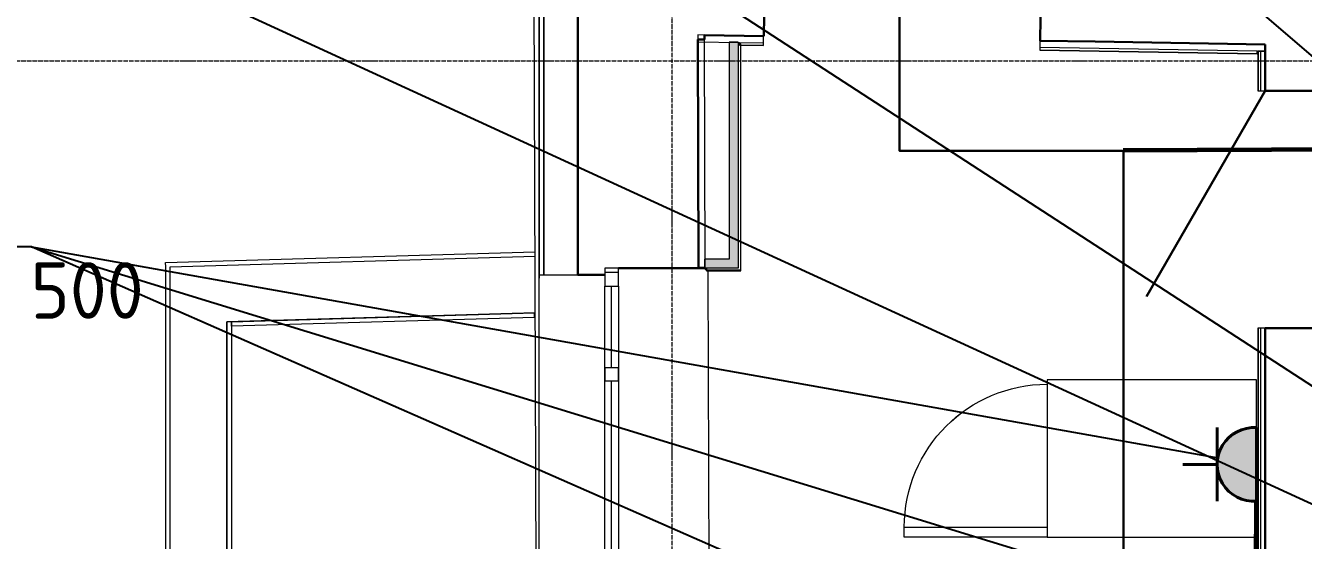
# Model space of a CAD drawing. Header units: millimetres. Extents: x -32 to 417638015, y -35 to 175284279.
# Drawn here: x 416307746 to 416313396, y 175266124 to 175268401 of the extents above; entities that cross this region are included whole.
import ezdxf
from ezdxf.enums import TextEntityAlignment as Align

# ---------------------------------------------------------------- set-up
doc = ezdxf.new("R2010")
doc.units = ezdxf.units.MM
doc.linetypes.add('ADSK_Линия сетки', pattern=[25, 20, -2.5, 0, -2.5])
for name, color, linetype, lineweight in [('.', 7, 'Continuous', 40), ('_ Окна', 7, 'Continuous', 9), ('_ЭМ_гофра', 5, 'Continuous', 60), ('_ЭМ_ТХ_пищеблок', 7, 'Continuous', 30), ('Атрибут', 7, 'Continuous', 5), ('Двери', 7, 'Continuous', 9), ('Оборудование пищеблок', 250, 'Continuous', 5), ('Окна', 7, 'Continuous', 9), ('Оси', 253, 'Continuous', 9), ('Примечания', 250, 'Continuous', 30), ('Стены внутренние', 7, 'Continuous', 18), ('Стены наружные', 7, 'Continuous', 18), ('Стены несущие', 7, 'Continuous', 30), ('Стены отделка', 7, 'Continuous', 30), ('Стены штриховка', 7, 'Continuous', 9), ('ШТРИХОВКА', 252, 'Continuous', 15), ('ЭМ', 5, 'Continuous', 40), ('ЭМ_Лоток 1_2', 162, 'Continuous', 30), ('ЭО', 94, 'Continuous', 30)]:
    doc.layers.add(name, color=color, linetype=linetype, lineweight=lineweight)
for name, color, linetype in [('PDF __ЭМ_Надписи', 7, 'Continuous'), ('PDF _Текст', 7, 'Continuous'), ('ЭОМ_Лотки рабочие', 5, 'Continuous')]:
    doc.layers.add(name, color=color, linetype=linetype)
doc.styles.add('ISOCPEUR', font='isocpeur.ttf', dxfattribs={"width": 0.85, "height": 275})
doc.styles.add('PDF GOST Common', font='GOST_Common.ttf')
doc.linetypes.add('Cable in the tray', pattern='A,5,[130,ltypeshp.shx,S=1,R=0,X=0,Y=0],1.5,[130,ltypeshp.shx,S=1.5,R=90,X=0,Y=-1],1,[130,ltypeshp.shx,S=1,R=0,X=0.5,Y=0],5', length=12.5)

# ---------------------------------------------------------------- blocks, each defined once
blk = doc.blocks.new('A$Cf2563dd5')
at = {"layer": 'Оборудование пищеблок', "color": 0}
blk.add_lwpolyline([(0, 697), (925, 697), (925, 0), (0, 0)], close=True, dxfattribs=at)
blk.add_lwpolyline([(925, 0), (1557, 0), (1557, 45), (925, 45)], dxfattribs=at)
blk.add_arc((925, 45), 632, 0, 90, dxfattribs=at)
blk = doc.blocks.new('_ЭМ_ТХ_Пищеблок')
at = {"layer": 'Примечания', "color": 8, "lineweight": 13, "xscale": -1}
blk.add_blockref('A$Cf2563dd5', (54933.3, 36592.9), dxfattribs=at)
at = {"layer": 'Атрибут', "color": 8, "style": 'ISOCPEUR', "width": 0.85}
blk.add_attdef('№_ПОЗИЦИИ', text='', height=150, rotation=90, dxfattribs=at).set_placement((58331.7, 39155.2), align=Align.MIDDLE_CENTER)
blk = doc.blocks.new('ТХ пищеблок....')
at = {"layer": 'Примечания', "color": 8, "lineweight": 13, "xscale": -1}
blk.add_blockref('A$Cf2563dd5', (2268, 21260.8), dxfattribs=at)
blk = doc.blocks.new('1 этаж')
at = {"layer": 'Стены внутренние'}
for points in [[(46698.925, 35817.714), (46698.925, 36816.161), (46658.925, 36816.161), (46658.925, 35817.714)], [(46599.259, 35817.714), (46658.925, 35817.714), (46658.925, 35857.714), (46552.708, 35857.714), (46552.855, 35818.714), (46552.876, 35817.714)]]:
    blk.add_hatch(color=8, dxfattribs=at).paths.add_polyline_path(points)
at = {"layer": '_ Окна', "color": 8, "lineweight": 18}
for p, q in [((46169.055, 35817.714), (46109.055, 35817.714)), ((46109.055, 35817.714), (46109.055, 35737.714)), ((46169.055, 35737.714), (46169.055, 35817.714)), ((46109.055, 35737.714), (46169.055, 35737.714)), ((46109.055, 35377.714), (46169.055, 35377.714)), ((46109.055, 35317.714), (46109.055, 35377.714)), ((46169.055, 35377.714), (46169.055, 35317.714)), ((46169.055, 35317.714), (46109.055, 35317.714))]:
    blk.add_line(p, q, dxfattribs=at)
at = {"layer": '_ Окна', "color": 8}
for p, q in [((46169.055, 35797.714), (46109.055, 35797.714)), ((46139.055, 35377.714), (46139.055, 35737.714)), ((46139.055, 34527.714), (46139.055, 35317.714))]:
    blk.add_line(p, q, dxfattribs=at)
at = {"layer": 'Двери', "color": 8, "lineweight": 30}
blk.add_line((49028.085, 36601.902), (48503.085, 35692.575), dxfattribs=at)
at = {"layer": 'Окна', "color": 8}
for p, q in [((46109.055, 35817.714), (46109.055, 35737.714)), ((46169.055, 35817.714), (46109.055, 35817.714)), ((46169.055, 35737.714), (46169.055, 35817.714)), ((46109.055, 35377.714), (46109.055, 35737.714)), ((46169.055, 35737.714), (46169.055, 35377.714)), ((46109.055, 35377.714), (46109.055, 35317.714)), ((46169.055, 35317.714), (46169.055, 35377.714)), ((46109.055, 34527.714), (46109.055, 35317.714)), ((46169.055, 35317.714), (46169.055, 34527.714))]:
    blk.add_line(p, q, dxfattribs=at)
at = {"layer": 'Оси', "color": 8, "linetype": 'ADSK_Линия сетки'}
for p, q in [((46406.766, -4162.595), (46406.766, 44411.9)), ((-9557.528, 36733.902), (56672.201, 36733.902))]:
    blk.add_line(p, q, dxfattribs=at)
at = {"layer": 'Стены внутренние', "color": 8}
for p, q in [((44187.978, 35823.479), (45800.65, 35869.876)), ((44187.978, 29813.195), (44187.978, 35823.479)), ((46522.854, 35818.714), (46522.857, 35817.714)), ((46552.858, 35817.714), (46552.876, 35811.696)), ((45801.424, 35619.795), (44437.978, 35580.568)), ((44437.978, 35580.568), (44437.978, 29813.195))]:
    blk.add_line(p, q, dxfattribs=at)
at = {"layer": 'Стены наружные', "color": 8}
for p, q in [((45819.055, 29926.845), (45790.851, 39033.902)), ((45810.851, 39033.902), (45819.055, 36384.962)), ((45819.055, 36384.962), (45819.055, 36384.962)), ((44167.403, 35842.895), (45800.588, 35889.883)), ((44167.978, 35822.903), (44167.403, 35842.895)), ((44167.978, 29813.195), (44167.978, 35822.903)), ((45818.055, 35772.714), (45819.055, 35772.714)), ((45818.055, 34067.714), (45818.055, 35772.714)), ((45819.055, 34052.714), (45819.055, 35787.714)), ((46552.876, 35811.696), (46558.876, 35811.714)), ((46564.895, 35805.795), (46570.364, 34039.714)), ((44457.978, 35580.568), (45797.423, 35619.104)), ((45797.999, 35599.113), (44458.553, 35560.576)), ((45797.999, 35599.113), (45797.423, 35619.104)), ((44437.978, 29793.195), (44437.978, 35580.568)), ((44457.978, 35580.568), (44437.978, 35580.568)), ((44457.978, 35580.568), (44457.978, 30622.24)), ((44458.553, 35560.576), (44457.978, 35580.568))]:
    blk.add_line(p, q, dxfattribs=at)
at = {"layer": 'Стены несущие', "color": 8}
for p, q in [((45989.055, 35787.714), (45989.055, 43687.707)), ((46811.387, 36843.925), (46818.828, 37283.862)), ((48040.653, 37263.197), (48033.212, 36823.26)), ((46549.055, 36828.533), (46549.055, 36848.362)), ((46549.055, 36848.362), (46811.387, 36843.925)), ((46519.727, 36828.442), (46549.055, 36828.533)), ((46519.727, 36828.442), (46522.854, 35818.714)), ((48033.212, 36823.26), (48276.732, 36819.142)), ((48276.732, 36819.142), (49028.085, 36806.434)), ((49028.085, 36806.434), (49028.085, 36601.902)), ((49028.085, 36601.902), (49538.085, 36601.902)), ((45989.055, 35787.714), (46109.055, 35787.714)), ((46169.055, 35817.714), (46549.055, 35817.714)), ((46522.854, 35818.714), (46522.854, 35818.714)), ((46549.055, 35818.714), (46522.854, 35818.714)), ((46549.055, 35817.714), (46549.055, 35818.714)), ((49538.085, 35551.902), (49028.085, 35551.902)), ((49028.085, 35551.902), (49028.085, 31143.902))]:
    blk.add_line(p, q, dxfattribs=at)
at = {"layer": 'Стены отделка', "color": 8, "lineweight": 9}
for p, q in [((45818.055, 39033.902), (45818.055, 35772.714)), ((45819.055, 35787.714), (45819.055, 39033.902)), ((46520.264, 36848.849), (46519.757, 36818.853)), ((46549.055, 36848.362), (46520.264, 36848.849)), ((46809.805, 36801.946), (46810.515, 36843.94)), ((46519.757, 36818.853), (46705.026, 36815.72)), ((46549.727, 36828.535), (46549.055, 36828.533)), ((46552.855, 35818.714), (46549.727, 36828.535)), ((46698.925, 36816.161), (46658.925, 36816.161)), ((46658.925, 36816.161), (46658.925, 35857.714)), ((46698.925, 36816.161), (46698.925, 35817.714)), ((46710.925, 36809.721), (46698.925, 36809.721)), ((46705.026, 36815.72), (46704.823, 36803.722)), ((46704.823, 36803.722), (46809.805, 36801.946)), ((46710.925, 35807.714), (46710.925, 36809.721)), ((48031.833, 36793.279), (48031.63, 36781.281)), ((48031.63, 36781.281), (48992.882, 36765.023)), ((48032.34, 36823.275), (48031.833, 36793.279)), ((49028.593, 36806.425), (48032.34, 36823.275)), ((49028.085, 36776.429), (49028.593, 36806.425)), ((48992.882, 36765.023), (48993.085, 36777.021)), ((48993.085, 36777.021), (49028.085, 36776.429)), ((49008.085, 36776.768), (48996.085, 36776.768)), ((48996.085, 36776.768), (48996.085, 36601.902)), ((49008.085, 36776.429), (49008.085, 36776.768)), ((49028.085, 36776.429), (49008.085, 36776.429)), ((48996.085, 36601.902), (49028.085, 36601.902)), ((46658.925, 35857.714), (46548.925, 35857.714)), ((46548.925, 35857.714), (46548.925, 35817.714)), ((45819.055, 35787.714), (45839.055, 35787.714)), ((45839.055, 35787.714), (45989.055, 35787.714)), ((46522.857, 35817.714), (46522.857, 35817.714)), ((46522.857, 35817.714), (46552.858, 35817.714)), ((46698.925, 35817.714), (46549.055, 35817.714)), ((46552.858, 35817.714), (46552.855, 35818.714)), ((46558.876, 35817.714), (46558.876, 35805.714)), ((46558.876, 35805.714), (46708.925, 35805.714)), ((49028.085, 35551.902), (48996.085, 35551.902)), ((48996.085, 35551.902), (48996.085, 33660.455))]:
    blk.add_line(p, q, dxfattribs=at)
at = {"layer": 'Стены штриховка', "color": 8}
for p, q in [((45839.055, 35787.714), (45839.055, 39033.902)), ((45839.055, 39033.902), (45839.055, 35787.714)), ((46704.857, 36805.721), (46809.839, 36803.946)), ((46705.026, 36815.72), (46810.008, 36813.944)), ((46708.925, 36809.721), (46708.925, 35805.714)), ((48031.664, 36783.281), (48992.916, 36767.023)), ((48031.833, 36793.279), (48031.833, 36793.279)), ((48993.085, 36777.021), (48031.833, 36793.279)), ((48998.085, 36776.768), (48998.085, 36601.902)), ((49008.085, 36776.429), (49008.085, 36601.902)), ((46710.925, 35807.714), (46558.876, 35807.714)), ((46708.925, 35805.714), (46710.925, 35805.714)), ((46710.925, 35805.714), (46710.925, 35807.714)), ((48998.085, 35551.902), (48998.085, 33658.455)), ((49008.085, 35551.902), (49008.085, 33648.455))]:
    blk.add_line(p, q, dxfattribs=at)
at = {"layer": 'ЭОМ_Лотки рабочие'}
blk.add_blockref('ТХ пищеблок....', (46722.058, 13366.044), dxfattribs=at)
blk = doc.blocks.new('Розетка IP54')
at = {"layer": '.'}
h = blk.add_hatch(color=5, dxfattribs=at)
h.dxf.hatch_style = 1
h.paths.add_polyline_path([(551667.1, -101006.5), (551667.1, -101180), (551829.8, -101180, 0.433155)])
h.paths.add_polyline_path([(551667.1, -101006.5, 0.433155), (551504.3, -101180), (551667.1, -101180)])
at = {"layer": 'ЭМ', "color": 5}
for p, q in [((551667.1, -101006.5), (551667.1, -100854.1)), ((551504.3, -101006.5), (551829.8, -101006.5)), ((551504.3, -101180), (551829.8, -101180))]:
    blk.add_line(p, q, dxfattribs=at)
blk.add_arc((551667.1, -101169.6), 163.1, 356.3196, 183.6804, dxfattribs=at)

msp = doc.modelspace()

# ---------------------------------------------------------------- linework, layer by layer
for points in [[(416307772.9, 175267422.7), (416313021.8, 175265809.2)], [(416307772.9, 175267422.7), (416313017.1, 175266488.5)]]:
    msp.add_lwpolyline(points)
at = {"layer": '_ЭМ_гофра', "linetype": 'ByBlock'}
for points in [[(416312598.9, 175267850), (416315875.2, 175267864)], [(416313182.2, 175265136.5), (416313188.1, 175266297.2)]]:
    msp.add_lwpolyline(points, dxfattribs=at)
at = {"layer": 'PDF __ЭМ_Надписи', "lineweight": 25}
for points in [[(416315543.1, 175266458.4), (416307916.9, 175272998.6), (416304432.9, 175272998.6)], [(416314067.9, 175266394), (416308031.2, 175270318.3), (416303383, 175270318.3)], [(416314335, 175265869.9), (416307057.5, 175269213.4), (416304627.6, 175269213.4)], [(416313008.7, 175265119.7), (416307772.9, 175267422.7), (416304669.9, 175267422.7)]]:
    msp.add_lwpolyline(points, dxfattribs=at)
at = {"layer": 'ЭМ_Лоток 1_2', "linetype": 'Cable in the tray', "ltscale": 50}
for points in [[(416312595.8, 175267846.7), (416311609.9, 175267846.7), (416311609.9, 175271969.2), (416317412.4, 175271969.2)], [(416312600.1, 175267850), (416312598.9, 175259474.1)]]:
    msp.add_lwpolyline(points, dxfattribs=at)

# ---------------------------------------------------------------- block references
at = {"layer": '_ЭМ_ТХ_пищеблок', "lineweight": 50}
msp.add_blockref('_ЭМ_ТХ_Пищеблок', (416258254.9, 175229544.6), dxfattribs=at)
at = {"layer": 'ШТРИХОВКА'}
msp.add_blockref('1 этаж', (416264198.1, 175231510.7), dxfattribs=at)
at = {"layer": 'ЭО', "rotation": 90}
msp.add_blockref('Розетка IP54', (416212008.1, 174714792.8), dxfattribs=at)

# ---------------------------------------------------------------- texts
at = {"layer": 'PDF _Текст', "insert": (416304648.4, 175267196), "char_height": 250.021, "attachment_point": 4, "style": 'PDF GOST Common'}
msp.add_mtext('Шкаф холодильный 500', dxfattribs=at)

doc.saveas('drawing.dxf')
